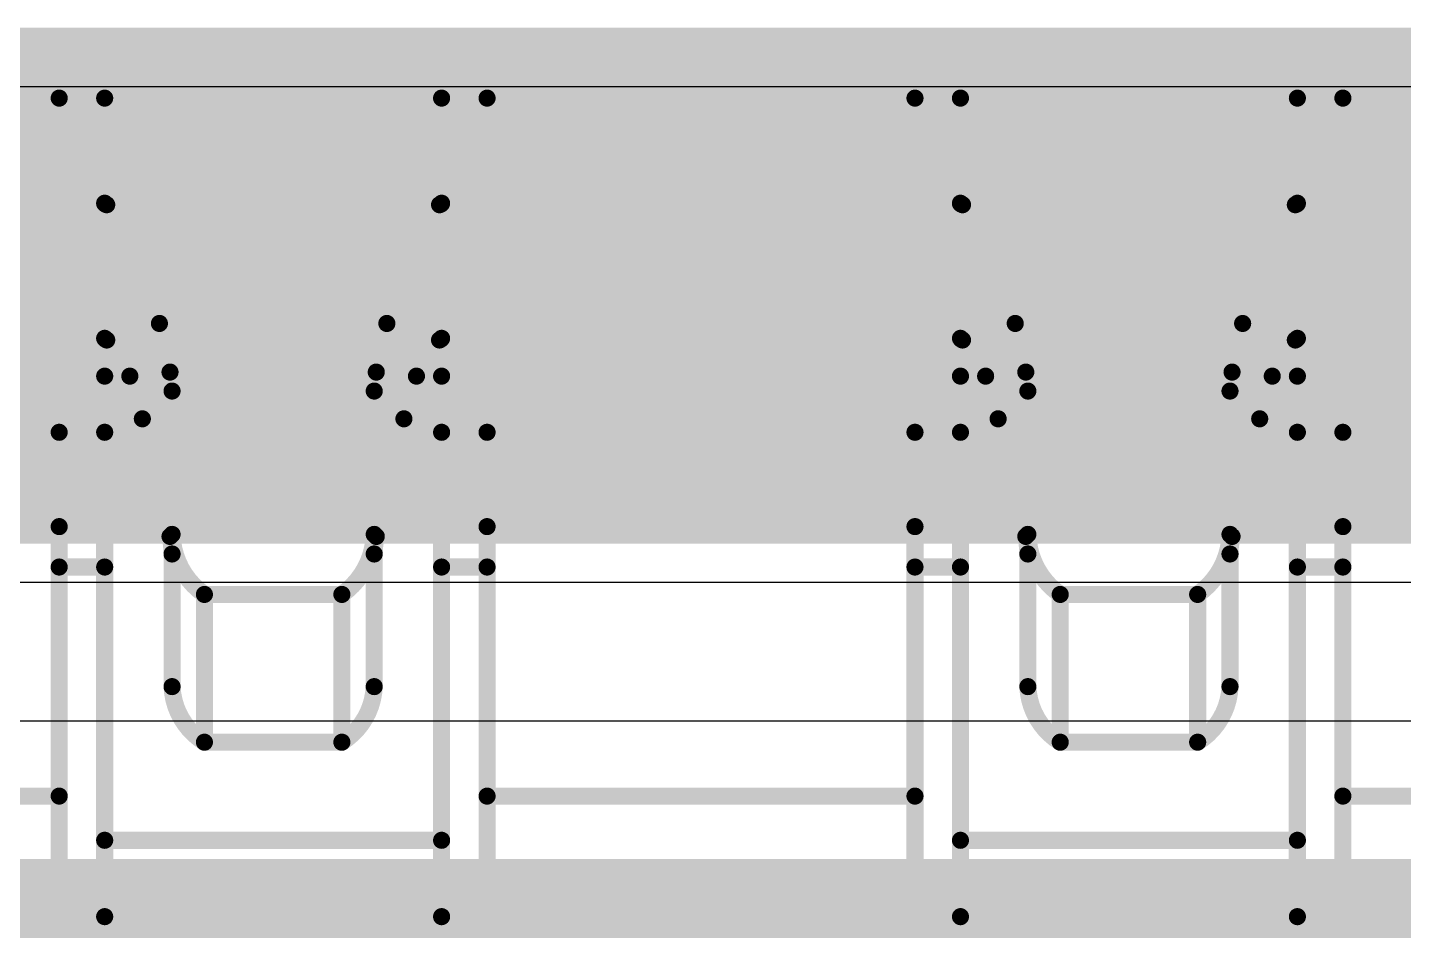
# Model space of a CAD drawing. Header units: inches. Extents: x -6 to 5433, y -4 to 5447.
# Drawn here: x 11.573 to 12.594, y 29.225 to 29.895 of the extents above; entities that cross this region are included whole.
import ezdxf

# ---------------------------------------------------------------- set-up
doc = ezdxf.new("R2010")
doc.units = ezdxf.units.IN
for name, color, linetype in [('Bottom Layer', 5, 'Continuous'), ('Ground', 16, 'Continuous'), ('Mechanical 4', 56, 'Continuous'), ('Top Layer', 1, 'Continuous'), ('Top Solder', 216, 'Continuous')]:
    doc.layers.add(name, color=color, linetype=linetype)

msp = doc.modelspace()

# ---------------------------------------------------------------- hatches: boundary and pattern name
at = {"layer": 'Top Solder'}
msp.add_hatch(color=216, dxfattribs=at).paths.add_polyline_path([(14.58719968, 28.43514633), (9.683998919999999, 28.43514633), (9.683998919999999, 29.27834759), (14.58719968, 29.27834759)])

# ---------------------------------------------------------------- linework, layer by layer
at = {"layer": 'Bottom Layer'}
msp.add_line((4.82502464, 29.48371802), (14.1753209, 29.48371802), dxfattribs=at)
msp.add_lwpolyline([(4.55450194, 29.7556428, 0.2794, 0.2794, 0), (14.2879572, 29.7556428, 0.2794, 0.2794, 0)], format="xyseb", dxfattribs=at)
at = {"layer": 'Ground'}
for p, q in [((21.26014544, 29.85137794), (8.86425456, 29.85137794)), ((8.9617296, 29.38073118), (21.16267294, 29.38073118))]:
    msp.add_line(p, q, dxfattribs=at)
msp.add_lwpolyline([(8.86425456, 29.61605456, 0.2076069, 0.2076069, 0), (21.26014544, 29.61605456, 0.2076069, 0.2076069, 0)], format="xyseb", dxfattribs=at)
at = {"layer": 'Mechanical 4'}
for points in [[(11.5961541, 29.84294514, 0.0127, 0.0127, 0), (11.9136541, 29.84294514, 0.0127, 0.0127, 0)], [(11.5961541, 29.0549457, 0.0127, 0.0127, 0), (11.5961541, 29.84294514, 0.0127, 0.0127, 0)], [(11.62990562, 29.23548127999999, 0.0127, 0.0127, 0), (11.62990562, 29.84294514, 0.0127, 0.0127, 0)], [(11.87990512, 29.23548127999999, 0.0127, 0.0127, 0), (11.87990512, 29.84294514, 0.0127, 0.0127, 0)], [(11.9136541, 29.0549457, 0.0127, 0.0127, 0), (11.9136541, 29.84294514, 0.0127, 0.0127, 0)], [(12.2311541, 29.0549457, 0.0127, 0.0127, 0), (12.2311541, 29.84294514, 0.0127, 0.0127, 0)], [(12.2311541, 29.84294514, 0.0127, 0.0127, 0), (12.5486541, 29.84294514, 0.0127, 0.0127, 0)], [(12.26490562, 29.23548127999999, 0.0127, 0.0127, 0), (12.26490562, 29.84294514, 0.0127, 0.0127, 0)], [(12.51490512, 29.23548127999999, 0.0127, 0.0127, 0), (12.51490512, 29.84294514, 0.0127, 0.0127, 0)], [(12.5486541, 29.0549457, 0.0127, 0.0127, 0), (12.5486541, 29.84294514, 0.0127, 0.0127, 0)], [(11.6299996, 29.764609, 0.0127, 0.0127, -0.03260548543420631), (11.62990308, 29.76474616, 0.0127, 0.0127, 0)], [(11.62990562, 29.76494682, 0.0127, 0.0127, 0), (11.87990512, 29.76494682, 0.0127, 0.0127, 0)], [(11.63007072, 29.76453788, 0.0127, 0.0127, -0.02828759411108641), (11.63000214, 29.764609, 0.0127, 0.0127, 0)], [(11.6301647, 29.76445914, 0.0127, 0.0127, -0.0267508019471608), (11.63007072, 29.76453788, 0.0127, 0.0127, 0)], [(11.63028916, 29.76437278, 0.0127, 0.0127, -0.02199381117670419), (11.6301647, 29.76445914, 0.0127, 0.0127, 0)], [(11.6304568, 29.76427626, 0.0127, 0.0127, -0.01668692770559134), (11.63028916, 29.76437278, 0.0127, 0.0127, 0)], [(11.63066, 29.76416958, 0.0127, 0.0127, -0.009375562079057384), (11.63045426, 29.76427626, 0.0127, 0.0127, 0)], [(11.63089876, 29.76405528, 0.0127, 0.0127, -0.005205298960240288), (11.63066, 29.76416704, 0.0127, 0.0127, 0)], [(11.63089876, 29.76405528, 0.0127, 0.0127, 0), (11.6311553, 29.7639359, 0.0127, 0.0127, 0)], [(11.6311553, 29.7639359, 0.0127, 0.0127, 0), (11.63142454, 29.76381652, 0.0127, 0.0127, 0)], [(11.63142454, 29.66343572, 0.0127, 0.0127, 0), (11.63142454, 29.76381652, 0.0127, 0.0127, 0)], [(11.63142454, 29.76381652, 0.0127, 0.0127, -0.1798941776662689), (11.67053292, 29.67571154, 0.0127, 0.0127, 0)], [(11.83927782, 29.67571154, 0.0127, 0.0127, -0.1798941776662689), (11.8783862, 29.76381652, 0.0127, 0.0127, 0)], [(11.8783862, 29.76381652, 0.0127, 0.0127, 0), (11.87889674, 29.76405274, 0.0127, 0.0127, 0)], [(11.8783862, 29.66343572, 0.0127, 0.0127, 0), (11.8783862, 29.76381652, 0.0127, 0.0127, 0)], [(11.87889674, 29.76405274, 0.0127, 0.0127, 0), (11.87913296, 29.7641645, 0.0127, 0.0127, 0)], [(11.87934378, 29.76427118, 0.0127, 0.0127, -0.007070259490375113), (11.87913296, 29.7641645, 0.0127, 0.0127, 0)], [(11.87951904, 29.76437024, 0.0127, 0.0127, -0.0122088184818898), (11.87934124, 29.76427118, 0.0127, 0.0127, 0)], [(11.87966128, 29.76446168, 0.0127, 0.0127, -0.02261983005937076), (11.87952158, 29.76437024, 0.0127, 0.0127, 0)], [(11.8797578, 29.76454042, 0.0127, 0.0127, -0.0318810894634976), (11.87965874, 29.76446168, 0.0127, 0.0127, 0)], [(11.87982384, 29.76461408, 0.0127, 0.0127, -0.03744577977422948), (11.8797578, 29.76454042, 0.0127, 0.0127, 0)], [(11.87986956, 29.76468012, 0.0127, 0.0127, -0.03268866438440864), (11.87982384, 29.76461154, 0.0127, 0.0127, 0)], [(11.87990258, 29.76474616, 0.0127, 0.0127, -0.01323434517024943), (11.87986702, 29.76468012, 0.0127, 0.0127, 0)], [(12.2649996, 29.764609, 0.0127, 0.0127, -0.03260548542095505), (12.26490308, 29.76474616, 0.0127, 0.0127, 0)], [(12.26490562, 29.76494682, 0.0127, 0.0127, 0), (12.51490512, 29.76494682, 0.0127, 0.0127, 0)], [(12.26507072, 29.76453788, 0.0127, 0.0127, -0.02828759413560208), (12.26500214, 29.764609, 0.0127, 0.0127, 0)], [(12.2651647, 29.76445914, 0.0127, 0.0127, -0.02675080200086138), (12.26507072, 29.76453788, 0.0127, 0.0127, 0)], [(12.26528916, 29.76437278, 0.0127, 0.0127, -0.02199381123181566), (12.2651647, 29.76445914, 0.0127, 0.0127, 0)], [(12.2654568, 29.76427626, 0.0127, 0.0127, -0.01668692777728396), (12.26528916, 29.76437278, 0.0127, 0.0127, 0)], [(12.26566, 29.76416958, 0.0127, 0.0127, -0.009375562005740475), (12.26545426, 29.76427626, 0.0127, 0.0127, 0)], [(12.26589876, 29.76405528, 0.0127, 0.0127, -0.005205298992505798), (12.26566, 29.76416704, 0.0127, 0.0127, 0)], [(12.26589876, 29.76405528, 0.0127, 0.0127, 0), (12.2661553, 29.7639359, 0.0127, 0.0127, 0)], [(12.2661553, 29.7639359, 0.0127, 0.0127, 0), (12.26642454, 29.76381652, 0.0127, 0.0127, 0)], [(12.26642454, 29.66343572, 0.0127, 0.0127, 0), (12.26642454, 29.76381652, 0.0127, 0.0127, 0)], [(12.26642454, 29.76381652, 0.0127, 0.0127, -0.1798941776662689), (12.30553292, 29.67571154, 0.0127, 0.0127, 0)], [(12.47427782, 29.67571154, 0.0127, 0.0127, -0.1798941776662689), (12.5133862, 29.76381652, 0.0127, 0.0127, 0)], [(12.5133862, 29.76381652, 0.0127, 0.0127, 0), (12.51389674, 29.76405274, 0.0127, 0.0127, 0)], [(12.5133862, 29.66343572, 0.0127, 0.0127, 0), (12.5133862, 29.76381652, 0.0127, 0.0127, 0)], [(12.51389674, 29.76405274, 0.0127, 0.0127, 0), (12.51413296, 29.7641645, 0.0127, 0.0127, 0)], [(12.51434378, 29.76427118, 0.0127, 0.0127, -0.007070259505395848), (12.51413296, 29.7641645, 0.0127, 0.0127, 0)], [(12.51451904, 29.76437024, 0.0127, 0.0127, -0.01220881848847196), (12.51434124, 29.76427118, 0.0127, 0.0127, 0)], [(12.51466128, 29.76446168, 0.0127, 0.0127, -0.02261983000126084), (12.51452158, 29.76437024, 0.0127, 0.0127, 0)], [(12.5147578, 29.76454042, 0.0127, 0.0127, -0.03188108955646237), (12.51465874, 29.76446168, 0.0127, 0.0127, 0)], [(12.51482384, 29.76461408, 0.0127, 0.0127, -0.03744577972473238), (12.5147578, 29.76454042, 0.0127, 0.0127, 0)], [(12.51486956, 29.76468012, 0.0127, 0.0127, -0.03268866433981444), (12.51482384, 29.76461154, 0.0127, 0.0127, 0)], [(12.51490258, 29.76474616, 0.0127, 0.0127, -0.0132343446896281), (12.51486702, 29.76468012, 0.0127, 0.0127, 0)], [(11.67053292, 29.67571154, 0.0127, 0.0127, 0), (11.83927782, 29.67571154, 0.0127, 0.0127, 0)], [(11.67053292, 29.67571154, 0.0127, 0.0127, 0), (11.6783866, 29.6396156, 0.0127, 0.0127, 0)], [(11.83142414, 29.6396156, 0.0127, 0.0127, 0), (11.83927782, 29.67571154, 0.0127, 0.0127, 0)], [(12.30553292, 29.67571154, 0.0127, 0.0127, 0), (12.47427782, 29.67571154, 0.0127, 0.0127, 0)], [(12.30553292, 29.67571154, 0.0127, 0.0127, 0), (12.3133866, 29.6396156, 0.0127, 0.0127, 0)], [(12.46642414, 29.6396156, 0.0127, 0.0127, 0), (12.47427782, 29.67571154, 0.0127, 0.0127, 0)], [(11.63000214, 29.6644949, 0.0127, 0.0127, -0.02859692928040445), (11.62990308, 29.66467777999999, 0.0127, 0.0127, 0)], [(11.6301647, 29.66429678, 0.0127, 0.0127, -0.05432141872223565), (11.63000468, 29.66449744, 0.0127, 0.0127, 0)], [(11.63028916, 29.6641774, 0.0127, 0.0127, -0.0233861513593623), (11.6301647, 29.66429424, 0.0127, 0.0127, 0)], [(11.63045426, 29.66405294, 0.0127, 0.0127, -0.01856230602080305), (11.63028916, 29.66417994, 0.0127, 0.0127, 0)], [(11.63066, 29.66390816, 0.0127, 0.0127, -0.01073692509071351), (11.63045426, 29.6640504, 0.0127, 0.0127, 0)], [(11.63089876, 29.66375576, 0.0127, 0.0127, -0.006054831036051086), (11.63066254, 29.66390816, 0.0127, 0.0127, 0)], [(11.63089876, 29.6637583, 0.0127, 0.0127, 0), (11.6311553, 29.66359828, 0.0127, 0.0127, 0)], [(11.6311553, 29.66359828, 0.0127, 0.0127, 0), (11.63142454, 29.66343572, 0.0127, 0.0127, 0)], [(11.63142454, 29.66343826, 0.0127, 0.0127, -0.1625908253546253), (11.65786594, 29.6049446, 0.0127, 0.0127, 0)], [(11.8519448, 29.6049446, 0.0127, 0.0127, -0.1625908253546254), (11.8783862, 29.66343826, 0.0127, 0.0127, 0)], [(11.8783862, 29.66343572, 0.0127, 0.0127, 0), (11.87889674, 29.66375322, 0.0127, 0.0127, 0)], [(11.87913296, 29.66390308, 0.0127, 0.0127, -0.00482061438575267), (11.87889674, 29.66375322, 0.0127, 0.0127, 0)], [(11.87934124, 29.66404532, 0.0127, 0.0127, -0.008119958966851332), (11.87913042, 29.66390308, 0.0127, 0.0127, 0)], [(11.87951904, 29.66418248, 0.0127, 0.0127, -0.01372913844520109), (11.87934124, 29.66404786, 0.0127, 0.0127, 0)], [(11.87965874, 29.66429932, 0.0127, 0.0127, -0.02446216608426351), (11.87952158, 29.66417994, 0.0127, 0.0127, 0)], [(11.8797578, 29.664406, 0.0127, 0.0127, -0.03231853496951526), (11.87965874, 29.66429932, 0.0127, 0.0127, 0)], [(11.87982384, 29.66450252, 0.0127, 0.0127, -0.03504148002859536), (11.8797578, 29.664406, 0.0127, 0.0127, 0)], [(11.87986956, 29.66459142, 0.0127, 0.0127, -0.02840446123268961), (11.87982384, 29.66450252, 0.0127, 0.0127, 0)], [(11.87990512, 29.66467524, 0.0127, 0.0127, -0.01102179288726943), (11.87986956, 29.66458888, 0.0127, 0.0127, 0)], [(12.26500214, 29.6644949, 0.0127, 0.0127, -0.0285969293615899), (12.26490308, 29.66467777999999, 0.0127, 0.0127, 0)], [(12.2651647, 29.66429678, 0.0127, 0.0127, -0.05432141877039883), (12.26500468, 29.66449744, 0.0127, 0.0127, 0)], [(12.26528916, 29.6641774, 0.0127, 0.0127, -0.02338615146978026), (12.2651647, 29.66429424, 0.0127, 0.0127, 0)], [(12.26545426, 29.66405294, 0.0127, 0.0127, -0.01856230604582011), (12.26528916, 29.66417994, 0.0127, 0.0127, 0)], [(12.26566, 29.66390816, 0.0127, 0.0127, -0.0107369250269556), (12.26545426, 29.6640504, 0.0127, 0.0127, 0)], [(12.26589876, 29.66375576, 0.0127, 0.0127, -0.006054831052690387), (12.26566254, 29.66390816, 0.0127, 0.0127, 0)], [(12.26589876, 29.6637583, 0.0127, 0.0127, 0), (12.2661553, 29.66359828, 0.0127, 0.0127, 0)], [(12.2661553, 29.66359828, 0.0127, 0.0127, 0), (12.26642454, 29.66343572, 0.0127, 0.0127, 0)], [(12.26642454, 29.66343826, 0.0127, 0.0127, -0.1625908253546253), (12.29286594, 29.6049446, 0.0127, 0.0127, 0)], [(12.4869448, 29.6049446, 0.0127, 0.0127, -0.1625908253546254), (12.5133862, 29.66343826, 0.0127, 0.0127, 0)], [(12.5133862, 29.66343572, 0.0127, 0.0127, 0), (12.51389674, 29.66375322, 0.0127, 0.0127, 0)], [(12.51413296, 29.66390308, 0.0127, 0.0127, -0.004820614384846707), (12.51389674, 29.66375322, 0.0127, 0.0127, 0)], [(12.51434124, 29.66404532, 0.0127, 0.0127, -0.00811995895471113), (12.51413042, 29.66390308, 0.0127, 0.0127, 0)], [(12.51451904, 29.66418248, 0.0127, 0.0127, -0.01372913840125973), (12.51434124, 29.66404786, 0.0127, 0.0127, 0)], [(12.51465874, 29.66429932, 0.0127, 0.0127, -0.02446216596640991), (12.51452158, 29.66417994, 0.0127, 0.0127, 0)], [(12.5147578, 29.664406, 0.0127, 0.0127, -0.03231853517612886), (12.51465874, 29.66429932, 0.0127, 0.0127, 0)], [(12.51482384, 29.66450252, 0.0127, 0.0127, -0.03504147993757557), (12.5147578, 29.664406, 0.0127, 0.0127, 0)], [(12.51486956, 29.66459142, 0.0127, 0.0127, -0.02840446102010237), (12.51482384, 29.66450252, 0.0127, 0.0127, 0)], [(12.51490512, 29.66467524, 0.0127, 0.0127, -0.01102179292913147), (12.51486956, 29.66458888, 0.0127, 0.0127, 0)], [(11.62990562, 29.63661078, 0.0127, 0.0127, 0), (11.648567, 29.63661078, 0.0127, 0.0127, 0)], [(11.6783866, 29.5176575, 0.0127, 0.0127, 0), (11.6783866, 29.6396156, 0.0127, 0.0127, 0)], [(11.6783866, 29.6396156, 0.0127, 0.0127, -0.05365795323389039), (11.67990552, 29.625544, 0.0127, 0.0127, 0)], [(11.82990522, 29.625544, 0.0127, 0.0127, -0.05365795323389057), (11.83142414, 29.6396156, 0.0127, 0.0127, 0)], [(11.83142414, 29.5176575, 0.0127, 0.0127, 0), (11.83142414, 29.6396156, 0.0127, 0.0127, 0)], [(11.86124374, 29.63661078, 0.0127, 0.0127, 0), (11.87990512, 29.63661078, 0.0127, 0.0127, 0)], [(12.26490562, 29.63661078, 0.0127, 0.0127, 0), (12.283567, 29.63661078, 0.0127, 0.0127, 0)], [(12.3133866, 29.5176575, 0.0127, 0.0127, 0), (12.3133866, 29.6396156, 0.0127, 0.0127, 0)], [(12.3133866, 29.6396156, 0.0127, 0.0127, -0.05365795323476556), (12.31490552, 29.625544, 0.0127, 0.0127, 0)], [(12.46490522, 29.625544, 0.0127, 0.0127, -0.05365795323520318), (12.46642414, 29.6396156, 0.0127, 0.0127, 0)], [(12.46642414, 29.5176575, 0.0127, 0.0127, 0), (12.46642414, 29.6396156, 0.0127, 0.0127, 0)], [(12.49624374, 29.63661078, 0.0127, 0.0127, 0), (12.51490512, 29.63661078, 0.0127, 0.0127, 0)], [(11.67990552, 29.40619468, 0.0127, 0.0127, 0), (11.67990552, 29.625544, 0.0127, 0.0127, 0)], [(11.82990522, 29.40619468, 0.0127, 0.0127, 0), (11.82990522, 29.625544, 0.0127, 0.0127, 0)], [(12.31490552, 29.40619468, 0.0127, 0.0127, 0), (12.31490552, 29.625544, 0.0127, 0.0127, 0)], [(12.46490522, 29.40619468, 0.0127, 0.0127, 0), (12.46490522, 29.625544, 0.0127, 0.0127, 0)], [(11.6578634, 29.60494714, 0.0127, 0.0127, 0), (11.6783866, 29.5176575, 0.0127, 0.0127, 0)], [(11.83142414, 29.5176575, 0.0127, 0.0127, 0), (11.8519448, 29.60494714, 0.0127, 0.0127, 0)], [(12.2928634, 29.60494714, 0.0127, 0.0127, 0), (12.3133866, 29.5176575, 0.0127, 0.0127, 0)], [(12.46642414, 29.5176575, 0.0127, 0.0127, 0), (12.4869448, 29.60494714, 0.0127, 0.0127, 0)], [(11.5961541, 29.59494462, 0.0127, 0.0127, 0), (11.62990562, 29.59494462, 0.0127, 0.0127, 0)], [(11.87990512, 29.59494462, 0.0127, 0.0127, 0), (11.9136541, 29.59494462, 0.0127, 0.0127, 0)], [(12.2311541, 29.59494462, 0.0127, 0.0127, 0), (12.26490562, 29.59494462, 0.0127, 0.0127, 0)], [(12.51490512, 29.59494462, 0.0127, 0.0127, 0), (12.5486541, 29.59494462, 0.0127, 0.0127, 0)], [(11.2786541, 29.52494476, 0.0127, 0.0127, 0), (11.5961541, 29.52494476, 0.0127, 0.0127, 0)], [(11.9136541, 29.52494476, 0.0127, 0.0127, 0), (12.2311541, 29.52494476, 0.0127, 0.0127, 0)], [(12.5486541, 29.52494476, 0.0127, 0.0127, 0), (12.85635986, 29.52494476, 0.0127, 0.0127, 0)], [(11.6783866, 29.5176575, 0.0127, 0.0127, -0.05786387190107989), (11.67990552, 29.50463492, 0.0127, 0.0127, 0)], [(11.7039136, 29.47460704, 0.0127, 0.0127, -0.2374801051860469), (11.67990552, 29.51917896, 0.0127, 0.0127, 0)], [(11.82990522, 29.51917896, 0.0127, 0.0127, -0.2374801051860468), (11.80589714, 29.47460704, 0.0127, 0.0127, 0)], [(11.82990522, 29.50463492, 0.0127, 0.0127, -0.05786387190108001), (11.83142414, 29.5176575, 0.0127, 0.0127, 0)], [(12.3133866, 29.5176575, 0.0127, 0.0127, -0.05786387190151768), (12.31490552, 29.50463492, 0.0127, 0.0127, 0)], [(12.3389136, 29.47460704, 0.0127, 0.0127, -0.2374801051851251), (12.31490552, 29.51917896, 0.0127, 0.0127, 0)], [(12.46490522, 29.51917896, 0.0127, 0.0127, -0.2374801051855858), (12.44089714, 29.47460704, 0.0127, 0.0127, 0)], [(12.46490522, 29.50463492, 0.0127, 0.0127, -0.05786387190108001), (12.46642414, 29.5176575, 0.0127, 0.0127, 0)], [(11.5961541, 29.49494482, 0.0127, 0.0127, 0), (11.62990562, 29.49494482, 0.0127, 0.0127, 0)], [(11.87990512, 29.49494482, 0.0127, 0.0127, 0), (11.9136541, 29.49494482, 0.0127, 0.0127, 0)], [(12.2311541, 29.49494482, 0.0127, 0.0127, 0), (12.26490562, 29.49494482, 0.0127, 0.0127, 0)], [(12.51490512, 29.49494482, 0.0127, 0.0127, 0), (12.5486541, 29.49494482, 0.0127, 0.0127, 0)], [(11.70391614, 29.47460704, 0.0127, 0.0127, 0), (11.8058946, 29.47460704, 0.0127, 0.0127, 0)], [(11.70391614, 29.36494508, 0.0127, 0.0127, 0), (11.70391614, 29.47460704, 0.0127, 0.0127, 0)], [(11.8058946, 29.36494508, 0.0127, 0.0127, 0), (11.8058946, 29.47460704, 0.0127, 0.0127, 0)], [(12.33891614, 29.36494508, 0.0127, 0.0127, 0), (12.33891614, 29.47460704, 0.0127, 0.0127, 0)], [(12.33891614, 29.47460704, 0.0127, 0.0127, 0), (12.4408946, 29.47460704, 0.0127, 0.0127, 0)], [(12.4408946, 29.36494508, 0.0127, 0.0127, 0), (12.4408946, 29.47460704, 0.0127, 0.0127, 0)], [(11.7039136, 29.36494762, 0.0127, 0.0127, -0.2473774779353231), (11.67990552, 29.40619722, 0.0127, 0.0127, 0)], [(11.82990522, 29.40619722, 0.0127, 0.0127, -0.2473774779353234), (11.80589714, 29.36494762, 0.0127, 0.0127, 0)], [(12.3389136, 29.36494762, 0.0127, 0.0127, -0.2473774779353231), (12.31490552, 29.40619722, 0.0127, 0.0127, 0)], [(12.46490522, 29.40619722, 0.0127, 0.0127, -0.2473774779353234), (12.44089714, 29.36494762, 0.0127, 0.0127, 0)], [(11.70391614, 29.36494508, 0.0127, 0.0127, 0), (11.8058946, 29.36494508, 0.0127, 0.0127, 0)], [(12.33891614, 29.36494508, 0.0127, 0.0127, 0), (12.4408946, 29.36494508, 0.0127, 0.0127, 0)], [(11.2786541, 29.32494516, 0.0127, 0.0127, 0), (11.5961541, 29.32494516, 0.0127, 0.0127, 0)], [(11.9136541, 29.32494516, 0.0127, 0.0127, 0), (12.2311541, 29.32494516, 0.0127, 0.0127, 0)], [(12.5486541, 29.32494516, 0.0127, 0.0127, 0), (12.80423144, 29.32494516, 0.0127, 0.0127, 0)], [(11.62990562, 29.29215376, 0.0127, 0.0127, 0), (11.87990512, 29.29215376, 0.0127, 0.0127, 0)], [(12.26490562, 29.29215376, 0.0127, 0.0127, 0), (12.51490512, 29.29215376, 0.0127, 0.0127, 0)], [(11.62990562, 29.23548127999999, 0.0127, 0.0127, 0), (11.87990512, 29.23548127999999, 0.0127, 0.0127, 0)], [(12.26490562, 29.23548127999999, 0.0127, 0.0127, 0), (12.51490512, 29.23548127999999, 0.0127, 0.0127, 0)]]:
    msp.add_lwpolyline(points, format="xyseb", dxfattribs=at)
for points in [[(11.5929791, 29.84294514, 0.00635, 0.00635, 1), (11.5993291, 29.84294514, 0.00635, 0.00635, 1)], [(11.5929791, 29.84294514, 0.00635, 0.00635, 1), (11.5993291, 29.84294514, 0.00635, 0.00635, 1)], [(11.62673062, 29.84294514, 0.00635, 0.00635, 1), (11.63308062, 29.84294514, 0.00635, 0.00635, 1)], [(11.87673012, 29.84294514, 0.00635, 0.00635, 1), (11.88308012, 29.84294514, 0.00635, 0.00635, 1)], [(11.9104791, 29.84294514, 0.00635, 0.00635, 1), (11.9168291, 29.84294514, 0.00635, 0.00635, 1)], [(11.9104791, 29.84294514, 0.00635, 0.00635, 1), (11.9168291, 29.84294514, 0.00635, 0.00635, 1)], [(12.2279791, 29.84294514, 0.00635, 0.00635, 1), (12.2343291, 29.84294514, 0.00635, 0.00635, 1)], [(12.2279791, 29.84294514, 0.00635, 0.00635, 1), (12.2343291, 29.84294514, 0.00635, 0.00635, 1)], [(12.26173062, 29.84294514, 0.00635, 0.00635, 1), (12.26808062, 29.84294514, 0.00635, 0.00635, 1)], [(12.51173012, 29.84294514, 0.00635, 0.00635, 1), (12.51808012, 29.84294514, 0.00635, 0.00635, 1)], [(12.5454791, 29.84294514, 0.00635, 0.00635, 1), (12.5518291, 29.84294514, 0.00635, 0.00635, 1)], [(12.5454791, 29.84294514, 0.00635, 0.00635, 1), (12.5518291, 29.84294514, 0.00635, 0.00635, 1)], [(11.62672808, 29.76474616, 0.00635, 0.00635, 1), (11.63307808, 29.76474616, 0.00635, 0.00635, 1)], [(11.62673062, 29.76494682, 0.00635, 0.00635, 1), (11.63308062, 29.76494682, 0.00635, 0.00635, 1)], [(11.6268246, 29.764609, 0.00635, 0.00635, 1), (11.6331746, 29.764609, 0.00635, 0.00635, 1)], [(11.62682714, 29.764609, 0.00635, 0.00635, 1), (11.63317714, 29.764609, 0.00635, 0.00635, 1)], [(11.62689572, 29.76453788, 0.00635, 0.00635, 1), (11.63324572, 29.76453788, 0.00635, 0.00635, 1)], [(11.62689572, 29.76453788, 0.00635, 0.00635, 1), (11.63324572, 29.76453788, 0.00635, 0.00635, 1)], [(11.6269897, 29.76445914, 0.00635, 0.00635, 1), (11.6333397, 29.76445914, 0.00635, 0.00635, 1)], [(11.6269897, 29.76445914, 0.00635, 0.00635, 1), (11.6333397, 29.76445914, 0.00635, 0.00635, 1)], [(11.62711416, 29.76437278, 0.00635, 0.00635, 1), (11.63346416, 29.76437278, 0.00635, 0.00635, 1)], [(11.62711416, 29.76437278, 0.00635, 0.00635, 1), (11.63346416, 29.76437278, 0.00635, 0.00635, 1)], [(11.62727926, 29.76427626, 0.00635, 0.00635, 1), (11.63362926, 29.76427626, 0.00635, 0.00635, 1)], [(11.6272818, 29.76427626, 0.00635, 0.00635, 1), (11.6336318, 29.76427626, 0.00635, 0.00635, 1)], [(11.627485, 29.76416958, 0.00635, 0.00635, 1), (11.633835, 29.76416958, 0.00635, 0.00635, 1)], [(11.627485, 29.76416704, 0.00635, 0.00635, 1), (11.633835, 29.76416704, 0.00635, 0.00635, 1)], [(11.62772376, 29.76405528, 0.00635, 0.00635, 1), (11.63407376, 29.76405528, 0.00635, 0.00635, 1)], [(11.62772376, 29.76405528, 0.00635, 0.00635, 1), (11.63407376, 29.76405528, 0.00635, 0.00635, 1)], [(11.6279803, 29.7639359, 0.00635, 0.00635, 1), (11.6343303, 29.7639359, 0.00635, 0.00635, 1)], [(11.6279803, 29.7639359, 0.00635, 0.00635, 1), (11.6343303, 29.7639359, 0.00635, 0.00635, 1)], [(11.62824954, 29.76381652, 0.00635, 0.00635, 1), (11.63459954, 29.76381652, 0.00635, 0.00635, 1)], [(11.62824954, 29.76381652, 0.00635, 0.00635, 1), (11.63459954, 29.76381652, 0.00635, 0.00635, 1)], [(11.62824954, 29.76381652, 0.00635, 0.00635, 1), (11.63459954, 29.76381652, 0.00635, 0.00635, 1)], [(11.8752112, 29.76381652, 0.00635, 0.00635, 1), (11.8815612, 29.76381652, 0.00635, 0.00635, 1)], [(11.8752112, 29.76381652, 0.00635, 0.00635, 1), (11.8815612, 29.76381652, 0.00635, 0.00635, 1)], [(11.8752112, 29.76381652, 0.00635, 0.00635, 1), (11.8815612, 29.76381652, 0.00635, 0.00635, 1)], [(11.87572174, 29.76405274, 0.00635, 0.00635, 1), (11.88207174, 29.76405274, 0.00635, 0.00635, 1)], [(11.87572174, 29.76405274, 0.00635, 0.00635, 1), (11.88207174, 29.76405274, 0.00635, 0.00635, 1)], [(11.87595796, 29.7641645, 0.00635, 0.00635, 1), (11.88230796, 29.7641645, 0.00635, 0.00635, 1)], [(11.87595796, 29.7641645, 0.00635, 0.00635, 1), (11.88230796, 29.7641645, 0.00635, 0.00635, 1)], [(11.87616624, 29.76427118, 0.00635, 0.00635, 1), (11.88251624, 29.76427118, 0.00635, 0.00635, 1)], [(11.87616878, 29.76427118, 0.00635, 0.00635, 1), (11.88251878, 29.76427118, 0.00635, 0.00635, 1)], [(11.87634404, 29.76437024, 0.00635, 0.00635, 1), (11.88269404, 29.76437024, 0.00635, 0.00635, 1)], [(11.87634658, 29.76437024, 0.00635, 0.00635, 1), (11.88269658, 29.76437024, 0.00635, 0.00635, 1)], [(11.87648374, 29.76446168, 0.00635, 0.00635, 1), (11.88283374, 29.76446168, 0.00635, 0.00635, 1)], [(11.87648628, 29.76446168, 0.00635, 0.00635, 1), (11.88283628, 29.76446168, 0.00635, 0.00635, 1)], [(11.8765828, 29.76454042, 0.00635, 0.00635, 1), (11.8829328, 29.76454042, 0.00635, 0.00635, 1)], [(11.8765828, 29.76454042, 0.00635, 0.00635, 1), (11.8829328, 29.76454042, 0.00635, 0.00635, 1)], [(11.87664884, 29.76461408, 0.00635, 0.00635, 1), (11.88299884, 29.76461408, 0.00635, 0.00635, 1)], [(11.87664884, 29.76461154, 0.00635, 0.00635, 1), (11.88299884, 29.76461154, 0.00635, 0.00635, 1)], [(11.87669202, 29.76468012, 0.00635, 0.00635, 1), (11.88304202, 29.76468012, 0.00635, 0.00635, 1)], [(11.87669456, 29.76468012, 0.00635, 0.00635, 1), (11.88304456, 29.76468012, 0.00635, 0.00635, 1)], [(11.87672758, 29.76474616, 0.00635, 0.00635, 1), (11.88307758, 29.76474616, 0.00635, 0.00635, 1)], [(11.87673012, 29.76494682, 0.00635, 0.00635, 1), (11.88308012, 29.76494682, 0.00635, 0.00635, 1)], [(12.26172808, 29.76474616, 0.00635, 0.00635, 1), (12.26807808, 29.76474616, 0.00635, 0.00635, 1)], [(12.26173062, 29.76494682, 0.00635, 0.00635, 1), (12.26808062, 29.76494682, 0.00635, 0.00635, 1)], [(12.2618246, 29.764609, 0.00635, 0.00635, 1), (12.2681746, 29.764609, 0.00635, 0.00635, 1)], [(12.26182714, 29.764609, 0.00635, 0.00635, 1), (12.26817714, 29.764609, 0.00635, 0.00635, 1)], [(12.26189572, 29.76453788, 0.00635, 0.00635, 1), (12.26824572, 29.76453788, 0.00635, 0.00635, 1)], [(12.26189572, 29.76453788, 0.00635, 0.00635, 1), (12.26824572, 29.76453788, 0.00635, 0.00635, 1)], [(12.2619897, 29.76445914, 0.00635, 0.00635, 1), (12.2683397, 29.76445914, 0.00635, 0.00635, 1)], [(12.2619897, 29.76445914, 0.00635, 0.00635, 1), (12.2683397, 29.76445914, 0.00635, 0.00635, 1)], [(12.26211416, 29.76437278, 0.00635, 0.00635, 1), (12.26846416, 29.76437278, 0.00635, 0.00635, 1)], [(12.26211416, 29.76437278, 0.00635, 0.00635, 1), (12.26846416, 29.76437278, 0.00635, 0.00635, 1)], [(12.26227926, 29.76427626, 0.00635, 0.00635, 1), (12.26862926, 29.76427626, 0.00635, 0.00635, 1)], [(12.2622818, 29.76427626, 0.00635, 0.00635, 1), (12.2686318, 29.76427626, 0.00635, 0.00635, 1)], [(12.262485, 29.76416958, 0.00635, 0.00635, 1), (12.268835, 29.76416958, 0.00635, 0.00635, 1)], [(12.262485, 29.76416704, 0.00635, 0.00635, 1), (12.268835, 29.76416704, 0.00635, 0.00635, 1)], [(12.26272376, 29.76405528, 0.00635, 0.00635, 1), (12.26907376, 29.76405528, 0.00635, 0.00635, 1)], [(12.26272376, 29.76405528, 0.00635, 0.00635, 1), (12.26907376, 29.76405528, 0.00635, 0.00635, 1)], [(12.2629803, 29.7639359, 0.00635, 0.00635, 1), (12.2693303, 29.7639359, 0.00635, 0.00635, 1)], [(12.2629803, 29.7639359, 0.00635, 0.00635, 1), (12.2693303, 29.7639359, 0.00635, 0.00635, 1)], [(12.26324954, 29.76381652, 0.00635, 0.00635, 1), (12.26959954, 29.76381652, 0.00635, 0.00635, 1)], [(12.26324954, 29.76381652, 0.00635, 0.00635, 1), (12.26959954, 29.76381652, 0.00635, 0.00635, 1)], [(12.26324954, 29.76381652, 0.00635, 0.00635, 1), (12.26959954, 29.76381652, 0.00635, 0.00635, 1)], [(12.5102112, 29.76381652, 0.00635, 0.00635, 1), (12.5165612, 29.76381652, 0.00635, 0.00635, 1)], [(12.5102112, 29.76381652, 0.00635, 0.00635, 1), (12.5165612, 29.76381652, 0.00635, 0.00635, 1)], [(12.5102112, 29.76381652, 0.00635, 0.00635, 1), (12.5165612, 29.76381652, 0.00635, 0.00635, 1)], [(12.51072174, 29.76405274, 0.00635, 0.00635, 1), (12.51707174, 29.76405274, 0.00635, 0.00635, 1)], [(12.51072174, 29.76405274, 0.00635, 0.00635, 1), (12.51707174, 29.76405274, 0.00635, 0.00635, 1)], [(12.51095796, 29.7641645, 0.00635, 0.00635, 1), (12.51730796, 29.7641645, 0.00635, 0.00635, 1)], [(12.51095796, 29.7641645, 0.00635, 0.00635, 1), (12.51730796, 29.7641645, 0.00635, 0.00635, 1)], [(12.51116624, 29.76427118, 0.00635, 0.00635, 1), (12.51751624, 29.76427118, 0.00635, 0.00635, 1)], [(12.51116878, 29.76427118, 0.00635, 0.00635, 1), (12.51751878, 29.76427118, 0.00635, 0.00635, 1)], [(12.51134404, 29.76437024, 0.00635, 0.00635, 1), (12.51769404, 29.76437024, 0.00635, 0.00635, 1)], [(12.51134658, 29.76437024, 0.00635, 0.00635, 1), (12.51769658, 29.76437024, 0.00635, 0.00635, 1)], [(12.51148374, 29.76446168, 0.00635, 0.00635, 1), (12.51783374, 29.76446168, 0.00635, 0.00635, 1)], [(12.51148628, 29.76446168, 0.00635, 0.00635, 1), (12.51783628, 29.76446168, 0.00635, 0.00635, 1)], [(12.5115828, 29.76454042, 0.00635, 0.00635, 1), (12.5179328, 29.76454042, 0.00635, 0.00635, 1)], [(12.5115828, 29.76454042, 0.00635, 0.00635, 1), (12.5179328, 29.76454042, 0.00635, 0.00635, 1)], [(12.51164884, 29.76461408, 0.00635, 0.00635, 1), (12.51799884, 29.76461408, 0.00635, 0.00635, 1)], [(12.51164884, 29.76461154, 0.00635, 0.00635, 1), (12.51799884, 29.76461154, 0.00635, 0.00635, 1)], [(12.51169202, 29.76468012, 0.00635, 0.00635, 1), (12.51804202, 29.76468012, 0.00635, 0.00635, 1)], [(12.51169456, 29.76468012, 0.00635, 0.00635, 1), (12.51804456, 29.76468012, 0.00635, 0.00635, 1)], [(12.51172758, 29.76474616, 0.00635, 0.00635, 1), (12.51807758, 29.76474616, 0.00635, 0.00635, 1)], [(12.51173012, 29.76494682, 0.00635, 0.00635, 1), (12.51808012, 29.76494682, 0.00635, 0.00635, 1)], [(11.66735792, 29.67571154, 0.00635, 0.00635, 1), (11.67370792, 29.67571154, 0.00635, 0.00635, 1)], [(11.66735792, 29.67571154, 0.00635, 0.00635, 1), (11.67370792, 29.67571154, 0.00635, 0.00635, 1)], [(11.66735792, 29.67571154, 0.00635, 0.00635, 1), (11.67370792, 29.67571154, 0.00635, 0.00635, 1)], [(11.83610282, 29.67571154, 0.00635, 0.00635, 1), (11.84245282, 29.67571154, 0.00635, 0.00635, 1)], [(11.83610282, 29.67571154, 0.00635, 0.00635, 1), (11.84245282, 29.67571154, 0.00635, 0.00635, 1)], [(11.83610282, 29.67571154, 0.00635, 0.00635, 1), (11.84245282, 29.67571154, 0.00635, 0.00635, 1)], [(12.30235792, 29.67571154, 0.00635, 0.00635, 1), (12.30870792, 29.67571154, 0.00635, 0.00635, 1)], [(12.30235792, 29.67571154, 0.00635, 0.00635, 1), (12.30870792, 29.67571154, 0.00635, 0.00635, 1)], [(12.30235792, 29.67571154, 0.00635, 0.00635, 1), (12.30870792, 29.67571154, 0.00635, 0.00635, 1)], [(12.47110282, 29.67571154, 0.00635, 0.00635, 1), (12.47745282, 29.67571154, 0.00635, 0.00635, 1)], [(12.47110282, 29.67571154, 0.00635, 0.00635, 1), (12.47745282, 29.67571154, 0.00635, 0.00635, 1)], [(12.47110282, 29.67571154, 0.00635, 0.00635, 1), (12.47745282, 29.67571154, 0.00635, 0.00635, 1)], [(11.62672808, 29.66467777999999, 0.00635, 0.00635, 1), (11.63307808, 29.66467777999999, 0.00635, 0.00635, 1)], [(11.62682714, 29.6644949, 0.00635, 0.00635, 1), (11.63317714, 29.6644949, 0.00635, 0.00635, 1)], [(11.62682968, 29.66449744, 0.00635, 0.00635, 1), (11.63317968, 29.66449744, 0.00635, 0.00635, 1)], [(11.6269897, 29.66429678, 0.00635, 0.00635, 1), (11.6333397, 29.66429678, 0.00635, 0.00635, 1)], [(11.6269897, 29.66429424, 0.00635, 0.00635, 1), (11.6333397, 29.66429424, 0.00635, 0.00635, 1)], [(11.62711416, 29.66417994, 0.00635, 0.00635, 1), (11.63346416, 29.66417994, 0.00635, 0.00635, 1)], [(11.62711416, 29.6641774, 0.00635, 0.00635, 1), (11.63346416, 29.6641774, 0.00635, 0.00635, 1)], [(11.62727926, 29.66405294, 0.00635, 0.00635, 1), (11.63362926, 29.66405294, 0.00635, 0.00635, 1)], [(11.62727926, 29.6640504, 0.00635, 0.00635, 1), (11.63362926, 29.6640504, 0.00635, 0.00635, 1)], [(11.627485, 29.66390816, 0.00635, 0.00635, 1), (11.633835, 29.66390816, 0.00635, 0.00635, 1)], [(11.62748754, 29.66390816, 0.00635, 0.00635, 1), (11.63383754, 29.66390816, 0.00635, 0.00635, 1)], [(11.62772376, 29.6637583, 0.00635, 0.00635, 1), (11.63407376, 29.6637583, 0.00635, 0.00635, 1)], [(11.62772376, 29.66375576, 0.00635, 0.00635, 1), (11.63407376, 29.66375576, 0.00635, 0.00635, 1)], [(11.6279803, 29.66359828, 0.00635, 0.00635, 1), (11.6343303, 29.66359828, 0.00635, 0.00635, 1)], [(11.6279803, 29.66359828, 0.00635, 0.00635, 1), (11.6343303, 29.66359828, 0.00635, 0.00635, 1)], [(11.62824954, 29.66343826, 0.00635, 0.00635, 1), (11.63459954, 29.66343826, 0.00635, 0.00635, 1)], [(11.62824954, 29.66343572, 0.00635, 0.00635, 1), (11.63459954, 29.66343572, 0.00635, 0.00635, 1)], [(11.62824954, 29.66343572, 0.00635, 0.00635, 1), (11.63459954, 29.66343572, 0.00635, 0.00635, 1)], [(11.8752112, 29.66343826, 0.00635, 0.00635, 1), (11.8815612, 29.66343826, 0.00635, 0.00635, 1)], [(11.8752112, 29.66343572, 0.00635, 0.00635, 1), (11.8815612, 29.66343572, 0.00635, 0.00635, 1)], [(11.8752112, 29.66343572, 0.00635, 0.00635, 1), (11.8815612, 29.66343572, 0.00635, 0.00635, 1)], [(11.87572174, 29.66375322, 0.00635, 0.00635, 1), (11.88207174, 29.66375322, 0.00635, 0.00635, 1)], [(11.87572174, 29.66375322, 0.00635, 0.00635, 1), (11.88207174, 29.66375322, 0.00635, 0.00635, 1)], [(11.87595542, 29.66390308, 0.00635, 0.00635, 1), (11.88230542, 29.66390308, 0.00635, 0.00635, 1)], [(11.87595796, 29.66390308, 0.00635, 0.00635, 1), (11.88230796, 29.66390308, 0.00635, 0.00635, 1)], [(11.87616624, 29.66404786, 0.00635, 0.00635, 1), (11.88251624, 29.66404786, 0.00635, 0.00635, 1)], [(11.87616624, 29.66404532, 0.00635, 0.00635, 1), (11.88251624, 29.66404532, 0.00635, 0.00635, 1)], [(11.87634404, 29.66418248, 0.00635, 0.00635, 1), (11.88269404, 29.66418248, 0.00635, 0.00635, 1)], [(11.87634658, 29.66417994, 0.00635, 0.00635, 1), (11.88269658, 29.66417994, 0.00635, 0.00635, 1)], [(11.87648374, 29.66429932, 0.00635, 0.00635, 1), (11.88283374, 29.66429932, 0.00635, 0.00635, 1)], [(11.87648374, 29.66429932, 0.00635, 0.00635, 1), (11.88283374, 29.66429932, 0.00635, 0.00635, 1)], [(11.8765828, 29.664406, 0.00635, 0.00635, 1), (11.8829328, 29.664406, 0.00635, 0.00635, 1)], [(11.8765828, 29.664406, 0.00635, 0.00635, 1), (11.8829328, 29.664406, 0.00635, 0.00635, 1)], [(11.87664884, 29.66450252, 0.00635, 0.00635, 1), (11.88299884, 29.66450252, 0.00635, 0.00635, 1)], [(11.87664884, 29.66450252, 0.00635, 0.00635, 1), (11.88299884, 29.66450252, 0.00635, 0.00635, 1)], [(11.87669456, 29.66459142, 0.00635, 0.00635, 1), (11.88304456, 29.66459142, 0.00635, 0.00635, 1)], [(11.87669456, 29.66458888, 0.00635, 0.00635, 1), (11.88304456, 29.66458888, 0.00635, 0.00635, 1)], [(11.87673012, 29.66467524, 0.00635, 0.00635, 1), (11.88308012, 29.66467524, 0.00635, 0.00635, 1)], [(12.26172808, 29.66467777999999, 0.00635, 0.00635, 1), (12.26807808, 29.66467777999999, 0.00635, 0.00635, 1)], [(12.26182714, 29.6644949, 0.00635, 0.00635, 1), (12.26817714, 29.6644949, 0.00635, 0.00635, 1)], [(12.26182968, 29.66449744, 0.00635, 0.00635, 1), (12.26817968, 29.66449744, 0.00635, 0.00635, 1)], [(12.2619897, 29.66429678, 0.00635, 0.00635, 1), (12.2683397, 29.66429678, 0.00635, 0.00635, 1)], [(12.2619897, 29.66429424, 0.00635, 0.00635, 1), (12.2683397, 29.66429424, 0.00635, 0.00635, 1)], [(12.26211416, 29.66417994, 0.00635, 0.00635, 1), (12.26846416, 29.66417994, 0.00635, 0.00635, 1)], [(12.26211416, 29.6641774, 0.00635, 0.00635, 1), (12.26846416, 29.6641774, 0.00635, 0.00635, 1)], [(12.26227926, 29.66405294, 0.00635, 0.00635, 1), (12.26862926, 29.66405294, 0.00635, 0.00635, 1)], [(12.26227926, 29.6640504, 0.00635, 0.00635, 1), (12.26862926, 29.6640504, 0.00635, 0.00635, 1)], [(12.262485, 29.66390816, 0.00635, 0.00635, 1), (12.268835, 29.66390816, 0.00635, 0.00635, 1)], [(12.26248754, 29.66390816, 0.00635, 0.00635, 1), (12.26883754, 29.66390816, 0.00635, 0.00635, 1)], [(12.26272376, 29.6637583, 0.00635, 0.00635, 1), (12.26907376, 29.6637583, 0.00635, 0.00635, 1)], [(12.26272376, 29.66375576, 0.00635, 0.00635, 1), (12.26907376, 29.66375576, 0.00635, 0.00635, 1)], [(12.2629803, 29.66359828, 0.00635, 0.00635, 1), (12.2693303, 29.66359828, 0.00635, 0.00635, 1)], [(12.2629803, 29.66359828, 0.00635, 0.00635, 1), (12.2693303, 29.66359828, 0.00635, 0.00635, 1)], [(12.26324954, 29.66343826, 0.00635, 0.00635, 1), (12.26959954, 29.66343826, 0.00635, 0.00635, 1)], [(12.26324954, 29.66343572, 0.00635, 0.00635, 1), (12.26959954, 29.66343572, 0.00635, 0.00635, 1)], [(12.26324954, 29.66343572, 0.00635, 0.00635, 1), (12.26959954, 29.66343572, 0.00635, 0.00635, 1)], [(12.5102112, 29.66343826, 0.00635, 0.00635, 1), (12.5165612, 29.66343826, 0.00635, 0.00635, 1)], [(12.5102112, 29.66343572, 0.00635, 0.00635, 1), (12.5165612, 29.66343572, 0.00635, 0.00635, 1)], [(12.5102112, 29.66343572, 0.00635, 0.00635, 1), (12.5165612, 29.66343572, 0.00635, 0.00635, 1)], [(12.51072174, 29.66375322, 0.00635, 0.00635, 1), (12.51707174, 29.66375322, 0.00635, 0.00635, 1)], [(12.51072174, 29.66375322, 0.00635, 0.00635, 1), (12.51707174, 29.66375322, 0.00635, 0.00635, 1)], [(12.51095542, 29.66390308, 0.00635, 0.00635, 1), (12.51730542, 29.66390308, 0.00635, 0.00635, 1)], [(12.51095796, 29.66390308, 0.00635, 0.00635, 1), (12.51730796, 29.66390308, 0.00635, 0.00635, 1)], [(12.51116624, 29.66404786, 0.00635, 0.00635, 1), (12.51751624, 29.66404786, 0.00635, 0.00635, 1)], [(12.51116624, 29.66404532, 0.00635, 0.00635, 1), (12.51751624, 29.66404532, 0.00635, 0.00635, 1)], [(12.51134404, 29.66418248, 0.00635, 0.00635, 1), (12.51769404, 29.66418248, 0.00635, 0.00635, 1)], [(12.51134658, 29.66417994, 0.00635, 0.00635, 1), (12.51769658, 29.66417994, 0.00635, 0.00635, 1)], [(12.51148374, 29.66429932, 0.00635, 0.00635, 1), (12.51783374, 29.66429932, 0.00635, 0.00635, 1)], [(12.51148374, 29.66429932, 0.00635, 0.00635, 1), (12.51783374, 29.66429932, 0.00635, 0.00635, 1)], [(12.5115828, 29.664406, 0.00635, 0.00635, 1), (12.5179328, 29.664406, 0.00635, 0.00635, 1)], [(12.5115828, 29.664406, 0.00635, 0.00635, 1), (12.5179328, 29.664406, 0.00635, 0.00635, 1)], [(12.51164884, 29.66450252, 0.00635, 0.00635, 1), (12.51799884, 29.66450252, 0.00635, 0.00635, 1)], [(12.51164884, 29.66450252, 0.00635, 0.00635, 1), (12.51799884, 29.66450252, 0.00635, 0.00635, 1)], [(12.51169456, 29.66459142, 0.00635, 0.00635, 1), (12.51804456, 29.66459142, 0.00635, 0.00635, 1)], [(12.51169456, 29.66458888, 0.00635, 0.00635, 1), (12.51804456, 29.66458888, 0.00635, 0.00635, 1)], [(12.51173012, 29.66467524, 0.00635, 0.00635, 1), (12.51808012, 29.66467524, 0.00635, 0.00635, 1)], [(11.62673062, 29.63661078, 0.00635, 0.00635, 1), (11.63308062, 29.63661078, 0.00635, 0.00635, 1)], [(11.645392, 29.63661078, 0.00635, 0.00635, 1), (11.651742, 29.63661078, 0.00635, 0.00635, 1)], [(11.6752116, 29.6396156, 0.00635, 0.00635, 1), (11.6815616, 29.6396156, 0.00635, 0.00635, 1)], [(11.6752116, 29.6396156, 0.00635, 0.00635, 1), (11.6815616, 29.6396156, 0.00635, 0.00635, 1)], [(11.6752116, 29.6396156, 0.00635, 0.00635, 1), (11.6815616, 29.6396156, 0.00635, 0.00635, 1)], [(11.82824914, 29.6396156, 0.00635, 0.00635, 1), (11.83459914, 29.6396156, 0.00635, 0.00635, 1)], [(11.82824914, 29.6396156, 0.00635, 0.00635, 1), (11.83459914, 29.6396156, 0.00635, 0.00635, 1)], [(11.82824914, 29.6396156, 0.00635, 0.00635, 1), (11.83459914, 29.6396156, 0.00635, 0.00635, 1)], [(11.85806874, 29.63661078, 0.00635, 0.00635, 1), (11.86441874, 29.63661078, 0.00635, 0.00635, 1)], [(11.87673012, 29.63661078, 0.00635, 0.00635, 1), (11.88308012, 29.63661078, 0.00635, 0.00635, 1)], [(12.26173062, 29.63661078, 0.00635, 0.00635, 1), (12.26808062, 29.63661078, 0.00635, 0.00635, 1)], [(12.280392, 29.63661078, 0.00635, 0.00635, 1), (12.286742, 29.63661078, 0.00635, 0.00635, 1)], [(12.3102116, 29.6396156, 0.00635, 0.00635, 1), (12.3165616, 29.6396156, 0.00635, 0.00635, 1)], [(12.3102116, 29.6396156, 0.00635, 0.00635, 1), (12.3165616, 29.6396156, 0.00635, 0.00635, 1)], [(12.3102116, 29.6396156, 0.00635, 0.00635, 1), (12.3165616, 29.6396156, 0.00635, 0.00635, 1)], [(12.46324914, 29.6396156, 0.00635, 0.00635, 1), (12.46959914, 29.6396156, 0.00635, 0.00635, 1)], [(12.46324914, 29.6396156, 0.00635, 0.00635, 1), (12.46959914, 29.6396156, 0.00635, 0.00635, 1)], [(12.46324914, 29.6396156, 0.00635, 0.00635, 1), (12.46959914, 29.6396156, 0.00635, 0.00635, 1)], [(12.49306874, 29.63661078, 0.00635, 0.00635, 1), (12.49941874, 29.63661078, 0.00635, 0.00635, 1)], [(12.51173012, 29.63661078, 0.00635, 0.00635, 1), (12.51808012, 29.63661078, 0.00635, 0.00635, 1)], [(11.67673052, 29.625544, 0.00635, 0.00635, 1), (11.68308052, 29.625544, 0.00635, 0.00635, 1)], [(11.67673052, 29.625544, 0.00635, 0.00635, 1), (11.68308052, 29.625544, 0.00635, 0.00635, 1)], [(11.82673022, 29.625544, 0.00635, 0.00635, 1), (11.83308022, 29.625544, 0.00635, 0.00635, 1)], [(11.82673022, 29.625544, 0.00635, 0.00635, 1), (11.83308022, 29.625544, 0.00635, 0.00635, 1)], [(12.31173052, 29.625544, 0.00635, 0.00635, 1), (12.31808052, 29.625544, 0.00635, 0.00635, 1)], [(12.31173052, 29.625544, 0.00635, 0.00635, 1), (12.31808052, 29.625544, 0.00635, 0.00635, 1)], [(12.46173022, 29.625544, 0.00635, 0.00635, 1), (12.46808022, 29.625544, 0.00635, 0.00635, 1)], [(12.46173022, 29.625544, 0.00635, 0.00635, 1), (12.46808022, 29.625544, 0.00635, 0.00635, 1)], [(11.6546884, 29.60494714, 0.00635, 0.00635, 1), (11.6610384, 29.60494714, 0.00635, 0.00635, 1)], [(11.65469094, 29.6049446, 0.00635, 0.00635, 1), (11.66104094, 29.6049446, 0.00635, 0.00635, 1)], [(11.8487698, 29.60494714, 0.00635, 0.00635, 1), (11.8551198, 29.60494714, 0.00635, 0.00635, 1)], [(11.8487698, 29.6049446, 0.00635, 0.00635, 1), (11.8551198, 29.6049446, 0.00635, 0.00635, 1)], [(12.2896884, 29.60494714, 0.00635, 0.00635, 1), (12.2960384, 29.60494714, 0.00635, 0.00635, 1)], [(12.28969094, 29.6049446, 0.00635, 0.00635, 1), (12.29604094, 29.6049446, 0.00635, 0.00635, 1)], [(12.4837698, 29.60494714, 0.00635, 0.00635, 1), (12.4901198, 29.60494714, 0.00635, 0.00635, 1)], [(12.4837698, 29.6049446, 0.00635, 0.00635, 1), (12.4901198, 29.6049446, 0.00635, 0.00635, 1)], [(11.5929791, 29.59494462, 0.00635, 0.00635, 1), (11.5993291, 29.59494462, 0.00635, 0.00635, 1)], [(11.62673062, 29.59494462, 0.00635, 0.00635, 1), (11.63308062, 29.59494462, 0.00635, 0.00635, 1)], [(11.87673012, 29.59494462, 0.00635, 0.00635, 1), (11.88308012, 29.59494462, 0.00635, 0.00635, 1)], [(11.9104791, 29.59494462, 0.00635, 0.00635, 1), (11.9168291, 29.59494462, 0.00635, 0.00635, 1)], [(12.2279791, 29.59494462, 0.00635, 0.00635, 1), (12.2343291, 29.59494462, 0.00635, 0.00635, 1)], [(12.26173062, 29.59494462, 0.00635, 0.00635, 1), (12.26808062, 29.59494462, 0.00635, 0.00635, 1)], [(12.51173012, 29.59494462, 0.00635, 0.00635, 1), (12.51808012, 29.59494462, 0.00635, 0.00635, 1)], [(12.5454791, 29.59494462, 0.00635, 0.00635, 1), (12.5518291, 29.59494462, 0.00635, 0.00635, 1)], [(11.5929791, 29.52494476, 0.00635, 0.00635, 1), (11.5993291, 29.52494476, 0.00635, 0.00635, 1)], [(11.9104791, 29.52494476, 0.00635, 0.00635, 1), (11.9168291, 29.52494476, 0.00635, 0.00635, 1)], [(12.2279791, 29.52494476, 0.00635, 0.00635, 1), (12.2343291, 29.52494476, 0.00635, 0.00635, 1)], [(12.5454791, 29.52494476, 0.00635, 0.00635, 1), (12.5518291, 29.52494476, 0.00635, 0.00635, 1)], [(11.6752116, 29.5176575, 0.00635, 0.00635, 1), (11.6815616, 29.5176575, 0.00635, 0.00635, 1)], [(11.6752116, 29.5176575, 0.00635, 0.00635, 1), (11.6815616, 29.5176575, 0.00635, 0.00635, 1)], [(11.6752116, 29.5176575, 0.00635, 0.00635, 1), (11.6815616, 29.5176575, 0.00635, 0.00635, 1)], [(11.67673052, 29.51917896, 0.00635, 0.00635, 1), (11.68308052, 29.51917896, 0.00635, 0.00635, 1)], [(11.82673022, 29.51917896, 0.00635, 0.00635, 1), (11.83308022, 29.51917896, 0.00635, 0.00635, 1)], [(11.82824914, 29.5176575, 0.00635, 0.00635, 1), (11.83459914, 29.5176575, 0.00635, 0.00635, 1)], [(11.82824914, 29.5176575, 0.00635, 0.00635, 1), (11.83459914, 29.5176575, 0.00635, 0.00635, 1)], [(11.82824914, 29.5176575, 0.00635, 0.00635, 1), (11.83459914, 29.5176575, 0.00635, 0.00635, 1)], [(12.3102116, 29.5176575, 0.00635, 0.00635, 1), (12.3165616, 29.5176575, 0.00635, 0.00635, 1)], [(12.3102116, 29.5176575, 0.00635, 0.00635, 1), (12.3165616, 29.5176575, 0.00635, 0.00635, 1)], [(12.3102116, 29.5176575, 0.00635, 0.00635, 1), (12.3165616, 29.5176575, 0.00635, 0.00635, 1)], [(12.31173052, 29.51917896, 0.00635, 0.00635, 1), (12.31808052, 29.51917896, 0.00635, 0.00635, 1)], [(12.46173022, 29.51917896, 0.00635, 0.00635, 1), (12.46808022, 29.51917896, 0.00635, 0.00635, 1)], [(12.46324914, 29.5176575, 0.00635, 0.00635, 1), (12.46959914, 29.5176575, 0.00635, 0.00635, 1)], [(12.46324914, 29.5176575, 0.00635, 0.00635, 1), (12.46959914, 29.5176575, 0.00635, 0.00635, 1)], [(12.46324914, 29.5176575, 0.00635, 0.00635, 1), (12.46959914, 29.5176575, 0.00635, 0.00635, 1)], [(11.67673052, 29.50463492, 0.00635, 0.00635, 1), (11.68308052, 29.50463492, 0.00635, 0.00635, 1)], [(11.82673022, 29.50463492, 0.00635, 0.00635, 1), (11.83308022, 29.50463492, 0.00635, 0.00635, 1)], [(12.31173052, 29.50463492, 0.00635, 0.00635, 1), (12.31808052, 29.50463492, 0.00635, 0.00635, 1)], [(12.46173022, 29.50463492, 0.00635, 0.00635, 1), (12.46808022, 29.50463492, 0.00635, 0.00635, 1)], [(11.5929791, 29.49494482, 0.00635, 0.00635, 1), (11.5993291, 29.49494482, 0.00635, 0.00635, 1)], [(11.62673062, 29.49494482, 0.00635, 0.00635, 1), (11.63308062, 29.49494482, 0.00635, 0.00635, 1)], [(11.87673012, 29.49494482, 0.00635, 0.00635, 1), (11.88308012, 29.49494482, 0.00635, 0.00635, 1)], [(11.9104791, 29.49494482, 0.00635, 0.00635, 1), (11.9168291, 29.49494482, 0.00635, 0.00635, 1)], [(12.2279791, 29.49494482, 0.00635, 0.00635, 1), (12.2343291, 29.49494482, 0.00635, 0.00635, 1)], [(12.26173062, 29.49494482, 0.00635, 0.00635, 1), (12.26808062, 29.49494482, 0.00635, 0.00635, 1)], [(12.51173012, 29.49494482, 0.00635, 0.00635, 1), (12.51808012, 29.49494482, 0.00635, 0.00635, 1)], [(12.5454791, 29.49494482, 0.00635, 0.00635, 1), (12.5518291, 29.49494482, 0.00635, 0.00635, 1)], [(11.7007386, 29.47460704, 0.00635, 0.00635, 1), (11.7070886, 29.47460704, 0.00635, 0.00635, 1)], [(11.70074114, 29.47460704, 0.00635, 0.00635, 1), (11.70709114, 29.47460704, 0.00635, 0.00635, 1)], [(11.70074114, 29.47460704, 0.00635, 0.00635, 1), (11.70709114, 29.47460704, 0.00635, 0.00635, 1)], [(11.8027196, 29.47460704, 0.00635, 0.00635, 1), (11.8090696, 29.47460704, 0.00635, 0.00635, 1)], [(11.8027196, 29.47460704, 0.00635, 0.00635, 1), (11.8090696, 29.47460704, 0.00635, 0.00635, 1)], [(11.80272214, 29.47460704, 0.00635, 0.00635, 1), (11.80907214, 29.47460704, 0.00635, 0.00635, 1)], [(12.3357386, 29.47460704, 0.00635, 0.00635, 1), (12.3420886, 29.47460704, 0.00635, 0.00635, 1)], [(12.33574114, 29.47460704, 0.00635, 0.00635, 1), (12.34209114, 29.47460704, 0.00635, 0.00635, 1)], [(12.33574114, 29.47460704, 0.00635, 0.00635, 1), (12.34209114, 29.47460704, 0.00635, 0.00635, 1)], [(12.4377196, 29.47460704, 0.00635, 0.00635, 1), (12.4440696, 29.47460704, 0.00635, 0.00635, 1)], [(12.4377196, 29.47460704, 0.00635, 0.00635, 1), (12.4440696, 29.47460704, 0.00635, 0.00635, 1)], [(12.43772214, 29.47460704, 0.00635, 0.00635, 1), (12.44407214, 29.47460704, 0.00635, 0.00635, 1)], [(11.67673052, 29.40619722, 0.00635, 0.00635, 1), (11.68308052, 29.40619722, 0.00635, 0.00635, 1)], [(11.67673052, 29.40619468, 0.00635, 0.00635, 1), (11.68308052, 29.40619468, 0.00635, 0.00635, 1)], [(11.82673022, 29.40619722, 0.00635, 0.00635, 1), (11.83308022, 29.40619722, 0.00635, 0.00635, 1)], [(11.82673022, 29.40619468, 0.00635, 0.00635, 1), (11.83308022, 29.40619468, 0.00635, 0.00635, 1)], [(12.31173052, 29.40619722, 0.00635, 0.00635, 1), (12.31808052, 29.40619722, 0.00635, 0.00635, 1)], [(12.31173052, 29.40619468, 0.00635, 0.00635, 1), (12.31808052, 29.40619468, 0.00635, 0.00635, 1)], [(12.46173022, 29.40619722, 0.00635, 0.00635, 1), (12.46808022, 29.40619722, 0.00635, 0.00635, 1)], [(12.46173022, 29.40619468, 0.00635, 0.00635, 1), (12.46808022, 29.40619468, 0.00635, 0.00635, 1)], [(11.7007386, 29.36494762, 0.00635, 0.00635, 1), (11.7070886, 29.36494762, 0.00635, 0.00635, 1)], [(11.70074114, 29.36494508, 0.00635, 0.00635, 1), (11.70709114, 29.36494508, 0.00635, 0.00635, 1)], [(11.70074114, 29.36494508, 0.00635, 0.00635, 1), (11.70709114, 29.36494508, 0.00635, 0.00635, 1)], [(11.8027196, 29.36494508, 0.00635, 0.00635, 1), (11.8090696, 29.36494508, 0.00635, 0.00635, 1)], [(11.8027196, 29.36494508, 0.00635, 0.00635, 1), (11.8090696, 29.36494508, 0.00635, 0.00635, 1)], [(11.80272214, 29.36494762, 0.00635, 0.00635, 1), (11.80907214, 29.36494762, 0.00635, 0.00635, 1)], [(12.3357386, 29.36494762, 0.00635, 0.00635, 1), (12.3420886, 29.36494762, 0.00635, 0.00635, 1)], [(12.33574114, 29.36494508, 0.00635, 0.00635, 1), (12.34209114, 29.36494508, 0.00635, 0.00635, 1)], [(12.33574114, 29.36494508, 0.00635, 0.00635, 1), (12.34209114, 29.36494508, 0.00635, 0.00635, 1)], [(12.4377196, 29.36494508, 0.00635, 0.00635, 1), (12.4440696, 29.36494508, 0.00635, 0.00635, 1)], [(12.4377196, 29.36494508, 0.00635, 0.00635, 1), (12.4440696, 29.36494508, 0.00635, 0.00635, 1)], [(12.43772214, 29.36494762, 0.00635, 0.00635, 1), (12.44407214, 29.36494762, 0.00635, 0.00635, 1)], [(11.5929791, 29.32494516, 0.00635, 0.00635, 1), (11.5993291, 29.32494516, 0.00635, 0.00635, 1)], [(11.9104791, 29.32494516, 0.00635, 0.00635, 1), (11.9168291, 29.32494516, 0.00635, 0.00635, 1)], [(12.2279791, 29.32494516, 0.00635, 0.00635, 1), (12.2343291, 29.32494516, 0.00635, 0.00635, 1)], [(12.5454791, 29.32494516, 0.00635, 0.00635, 1), (12.5518291, 29.32494516, 0.00635, 0.00635, 1)], [(11.62673062, 29.29215376, 0.00635, 0.00635, 1), (11.63308062, 29.29215376, 0.00635, 0.00635, 1)], [(11.87673012, 29.29215376, 0.00635, 0.00635, 1), (11.88308012, 29.29215376, 0.00635, 0.00635, 1)], [(12.26173062, 29.29215376, 0.00635, 0.00635, 1), (12.26808062, 29.29215376, 0.00635, 0.00635, 1)], [(12.51173012, 29.29215376, 0.00635, 0.00635, 1), (12.51808012, 29.29215376, 0.00635, 0.00635, 1)], [(11.62673062, 29.23548127999999, 0.00635, 0.00635, 1), (11.63308062, 29.23548127999999, 0.00635, 0.00635, 1)], [(11.62673062, 29.23548127999999, 0.00635, 0.00635, 1), (11.63308062, 29.23548127999999, 0.00635, 0.00635, 1)], [(11.87673012, 29.23548127999999, 0.00635, 0.00635, 1), (11.88308012, 29.23548127999999, 0.00635, 0.00635, 1)], [(11.87673012, 29.23548127999999, 0.00635, 0.00635, 1), (11.88308012, 29.23548127999999, 0.00635, 0.00635, 1)], [(12.26173062, 29.23548127999999, 0.00635, 0.00635, 1), (12.26808062, 29.23548127999999, 0.00635, 0.00635, 1)], [(12.26173062, 29.23548127999999, 0.00635, 0.00635, 1), (12.26808062, 29.23548127999999, 0.00635, 0.00635, 1)], [(12.51173012, 29.23548127999999, 0.00635, 0.00635, 1), (12.51808012, 29.23548127999999, 0.00635, 0.00635, 1)], [(12.51173012, 29.23548127999999, 0.00635, 0.00635, 1), (12.51808012, 29.23548127999999, 0.00635, 0.00635, 1)]]:
    msp.add_lwpolyline(points, format="xyseb", close=True, dxfattribs=at)
at = {"layer": 'Top Layer'}
msp.add_line((4.82502464, 29.48371802), (14.07002266, 29.48371802), dxfattribs=at)
msp.add_lwpolyline([(4.55450194, 29.7556428, 0.2794, 0.2794, 0), (14.07002266, 29.7556428, 0.2794, 0.2794, 0)], format="xyseb", dxfattribs=at)

doc.saveas('drawing.dxf')
